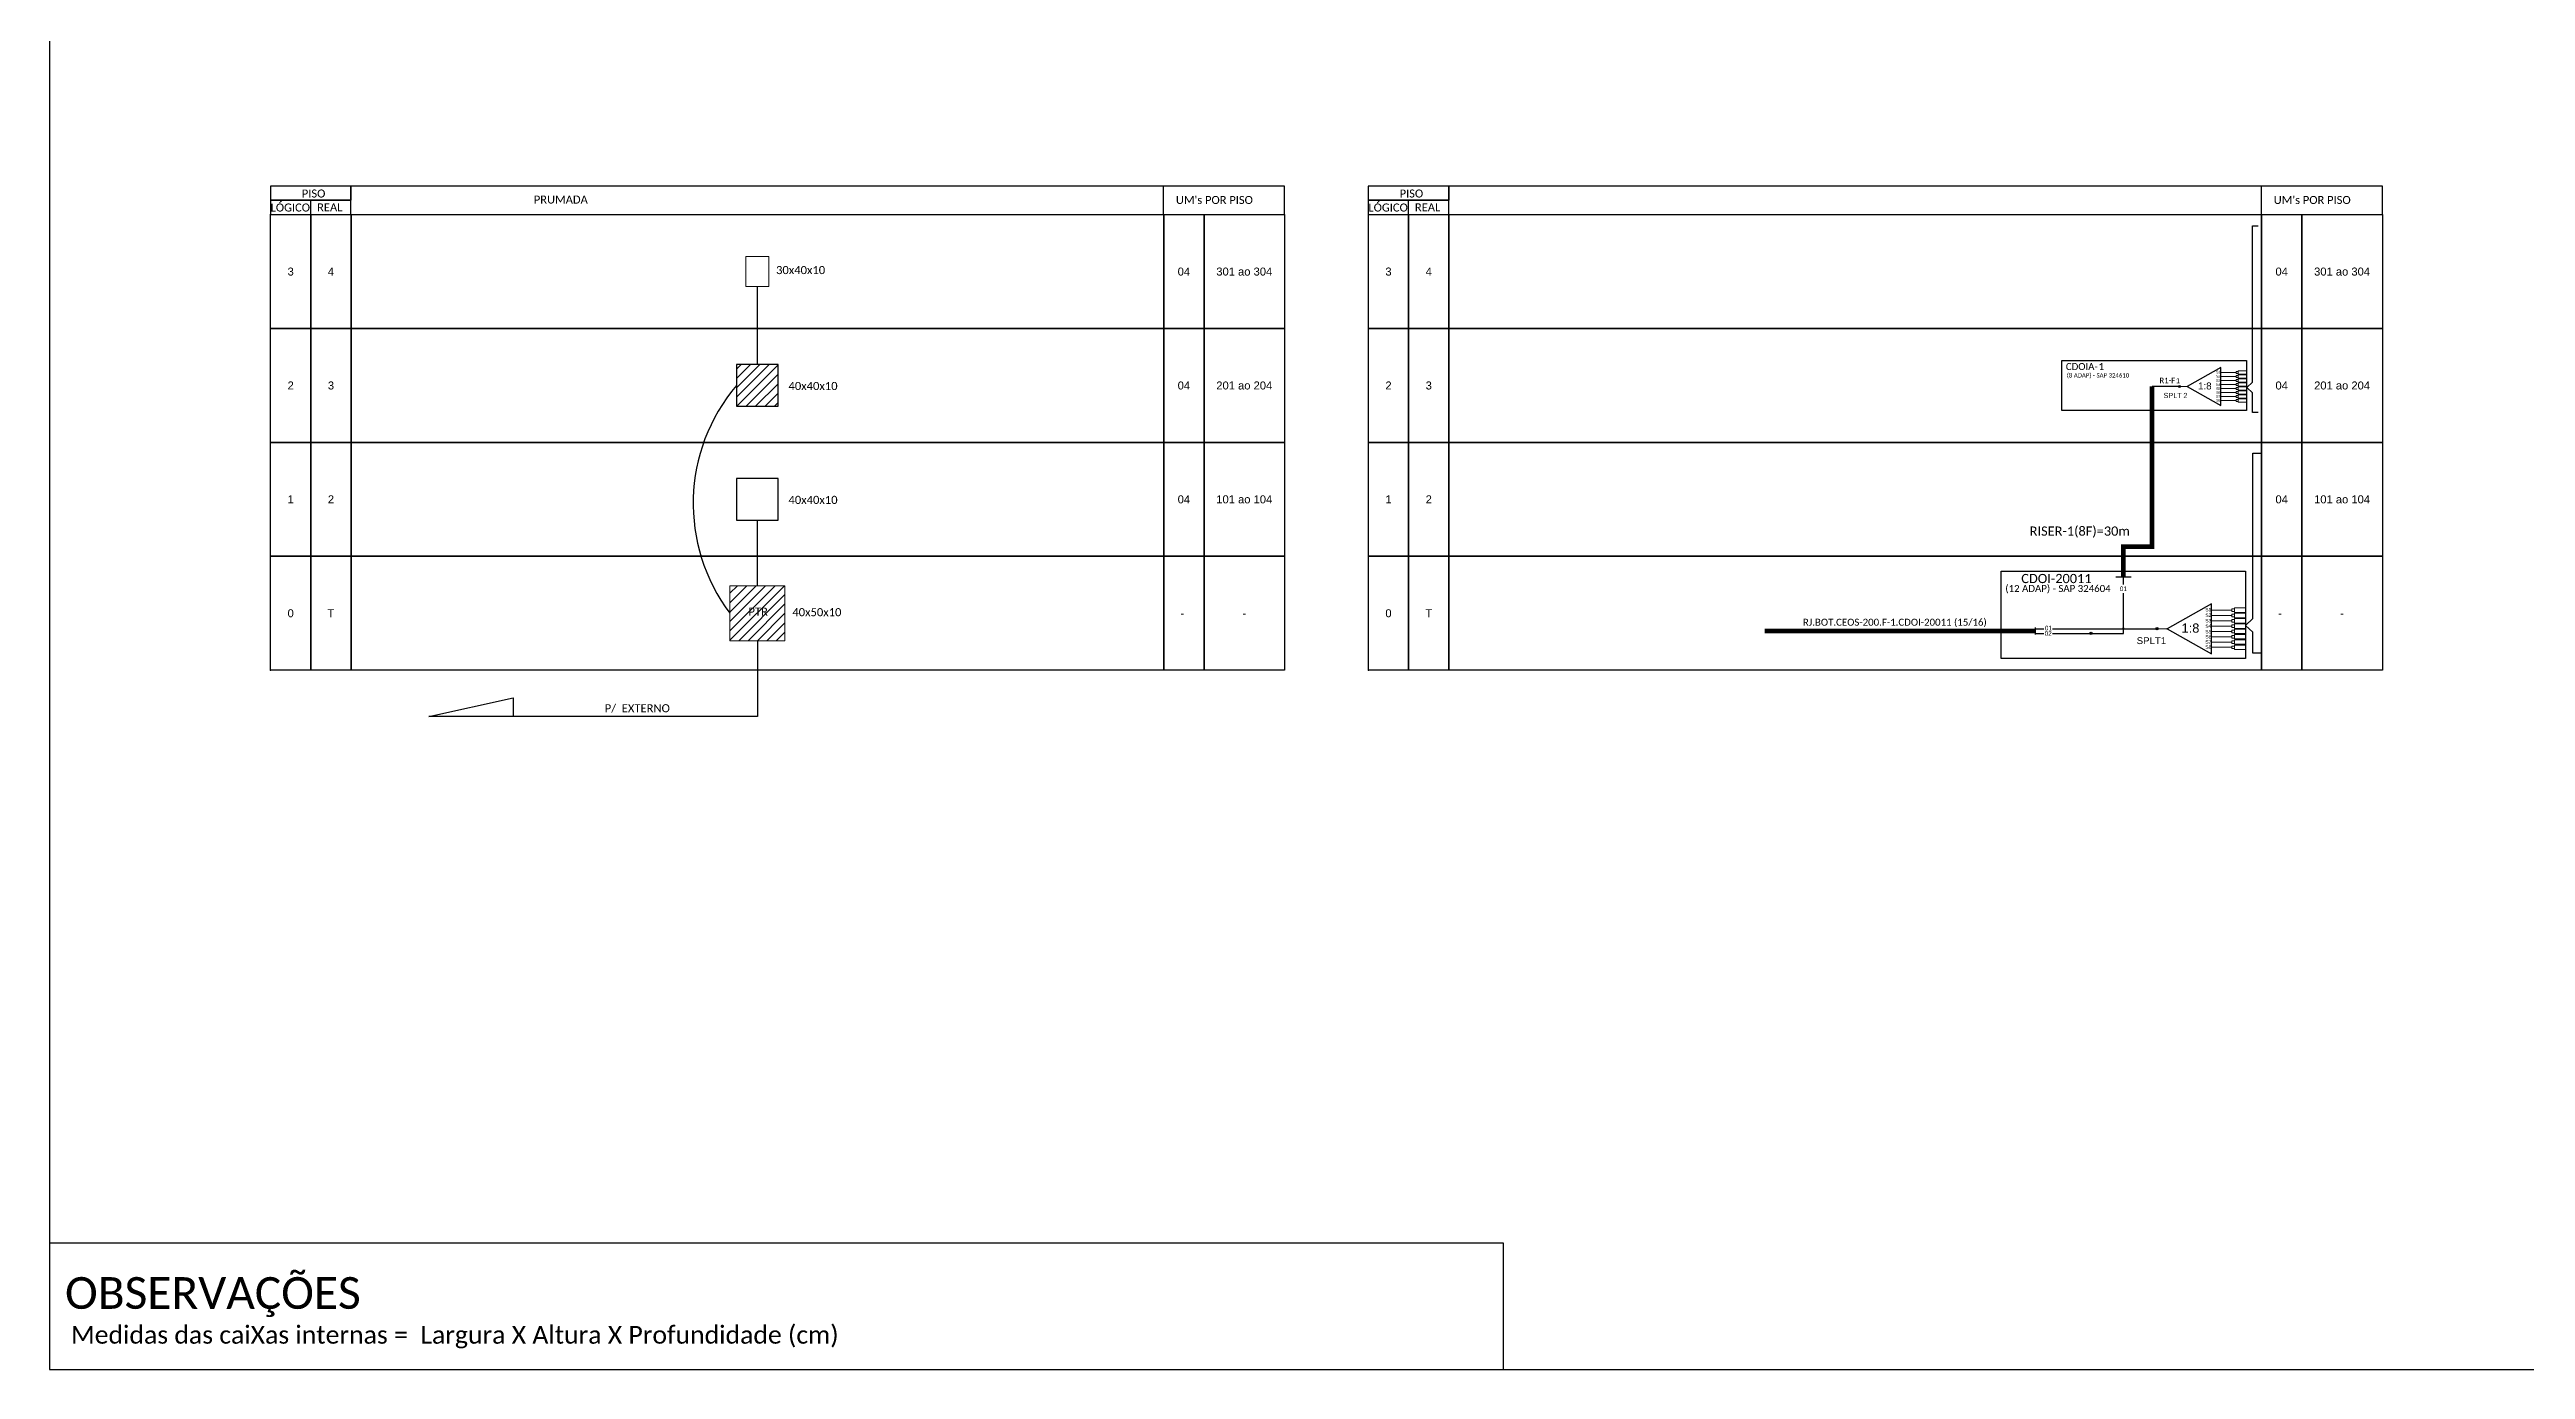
# Model space of a CAD drawing. Extents: x -89 to 749, y 705 to 1299.
# Drawn here: x -89 to 468, y 705 to 1002 of the extents above; entities that cross this region are included whole.
import ezdxf
from ezdxf.enums import TextEntityAlignment as Align

# ---------------------------------------------------------------- set-up
doc = ezdxf.new("R2010")
doc.units = 0
doc.styles.add('ARIAL', font='arial.ttf')
doc.styles.add('WMF-Calibri0', font='calibri.ttf')

# ---------------------------------------------------------------- blocks, each defined once
blk = doc.blocks.new('SPLT_1-8_SC-APC')
at = {"color": 1}
blk.add_lwpolyline([(-7.37, -2.1), (-17.04, -7.55), (-7.37, -13), (-7.37, -2.1)], dxfattribs=at)
at = {"color": 3, "lineweight": 0}
for points in [[(-2.99, -3.51), (-7.37, -3.51)], [(-7.37, -4.66), (-2.99, -4.66)], [(-7.37, -5.82), (-2.99, -5.82)], [(-7.37, -6.97), (-2.99, -6.97)], [(-2.41, -3.02), (-2.41, -4)], [(-2.41, -3.02), (0, -3.02)], [(-2.41, -4), (0, -4)], [(-2.41, -4.17), (-2.41, -5.16)], [(-2.41, -4.17), (0, -4.17)], [(-2.41, -5.16), (0, -5.16)], [(-2.41, -5.32), (-2.41, -6.31)], [(-2.41, -5.32), (0, -5.32)], [(-2.41, -6.31), (0, -6.31)], [(-2.41, -6.48), (-2.41, -7.46)], [(-2.41, -6.48), (0, -6.48)], [(-7.37, -8.12), (-2.99, -8.12)], [(-7.37, -9.28), (-2.99, -9.28)], [(-7.37, -10.43), (-2.99, -10.43)], [(-7.37, -11.58), (-2.99, -11.58)], [(-2.41, -7.46), (0, -7.46)], [(-2.41, -7.63), (-2.41, -8.62)], [(-2.41, -7.63), (0, -7.63)], [(-2.41, -8.62), (0, -8.62)], [(-2.41, -8.78), (-2.41, -9.77)], [(-2.41, -8.78), (0, -8.78)], [(-2.41, -9.77), (0, -9.77)], [(-2.41, -9.94), (-2.41, -10.92)], [(-2.41, -9.94), (0, -9.94)], [(-2.41, -10.92), (0, -10.92)], [(-2.41, -11.09), (-2.41, -12.08)], [(-2.41, -11.09), (0, -11.09)], [(-2.41, -12.08), (0, -12.08)]]:
    blk.add_lwpolyline(points, dxfattribs=at)
for points in [[(-2.99, -3.22), (-2.41, -3.22), (-2.41, -3.8), (-2.99, -3.8)], [(-2.99, -4.38), (-2.41, -4.38), (-2.41, -4.95), (-2.99, -4.95)], [(-2.99, -5.53), (-2.41, -5.53), (-2.41, -6.1), (-2.99, -6.1)], [(-2.99, -6.68), (-2.41, -6.68), (-2.41, -7.26), (-2.99, -7.26)], [(-2.99, -7.84), (-2.41, -7.84), (-2.41, -8.41), (-2.99, -8.41)], [(-2.99, -8.99), (-2.41, -8.99), (-2.41, -9.56), (-2.99, -9.56)], [(-2.99, -10.14), (-2.41, -10.14), (-2.41, -10.72), (-2.99, -10.72)], [(-2.99, -11.3), (-2.41, -11.3), (-2.41, -11.87), (-2.99, -11.87)]]:
    blk.add_lwpolyline(points, close=True, dxfattribs=at)
at = {"color": 1, "lineweight": 0}
blk.add_lwpolyline([(-17.04, -7.55), (-19.26, -7.55)], dxfattribs=at)
at = {"color": 1, "style": 'ARIAL'}
for s, height, p in [('1:8', 2, (-13.91, -8.4)), ('S1', 0.75, (-8.74, -3.78)), ('S2', 0.75, (-8.74, -4.97)), ('S3', 0.75, (-8.74, -6.18)), ('S4', 0.75, (-8.74, -7.36)), ('S5', 0.75, (-8.74, -8.57)), ('S6', 0.75, (-8.74, -9.69)), ('S7', 0.75, (-8.74, -10.78)), ('S8', 0.75, (-8.74, -11.9))]:
    blk.add_text(s, height=height, dxfattribs=at).set_placement(p)

msp = doc.modelspace()

# ---------------------------------------------------------------- hatches: boundary and pattern name
h = msp.add_hatch()
h.set_pattern_fill('ANSI31', color=1, scale=0.469565)
h.set_pattern_definition([(45, (-606.1091, 1239.146), (-1.054204, 1.054204), [])])
h.paths.add_polyline_path([(65.25, 921.74), (74.64, 921.74), (74.64, 931.13), (65.25, 931.13)])
h = msp.add_hatch(color=3)
h.dxf.hatch_style = 1
edge = h.paths.add_edge_path()
edge.add_arc((389.87, 926.21), 0.201, 0, 360)
h = msp.add_hatch()
h.set_pattern_fill('ANSI31', color=1, scale=0.469565)
h.set_pattern_definition([(45, (-384.6196, 2971.9153), (-1.054204, 1.054204), [])])
h.paths.add_polyline_path([(76.13, 881.37), (63.76, 881.37), (63.76, 869), (76.13, 869)])
h.paths.add_polyline_path([(67.46, 874.19), (72.79, 874.19), (72.79, 876.91), (67.46, 876.91)], flags=24)

# ---------------------------------------------------------------- linework, layer by layer
at = {"color": 1}
for p, q in [((349.73, 884.66), (404.74, 884.66)), ((349.73, 865.02), (349.73, 884.66)), ((404.74, 884.66), (404.74, 865.02)), ((397.11, 877.33), (387.1, 871.69)), ((397.11, 866.05), (397.11, 877.33)), ((357.4, 871.99), (357.4, 870.37)), ((387.1, 871.69), (397.11, 866.05)), ((404.74, 865.02), (349.73, 865.02))]:
    msp.add_line(p, q, dxfattribs=at)
at = {"color": 5}
for p, q in [((375.53, 883.38), (378.97, 883.38)), ((377.24, 881.63), (377.24, 883.38)), ((377.24, 870.66), (377.24, 879.7)), ((369.98, 870.66), (377.24, 870.66))]:
    msp.add_line(p, q, dxfattribs=at)
at = {"color": 3, "lineweight": 0}
for p, q in [((401.64, 875.87), (397.11, 875.87)), ((397.11, 874.68), (401.64, 874.68)), ((401.64, 876.17), (402.24, 876.17)), ((401.64, 875.58), (401.64, 876.17)), ((402.24, 875.58), (401.64, 875.58)), ((401.64, 874.98), (402.24, 874.98)), ((401.64, 874.38), (401.64, 874.98)), ((402.24, 876.38), (402.24, 875.36)), ((402.24, 876.38), (404.74, 876.38)), ((402.24, 876.17), (402.24, 875.58)), ((402.24, 875.36), (404.74, 875.36)), ((402.24, 875.19), (402.24, 874.17)), ((402.24, 875.19), (404.74, 875.19)), ((402.24, 874.98), (402.24, 874.38)), ((397.11, 873.49), (401.64, 873.49)), ((397.11, 872.29), (401.64, 872.29)), ((397.11, 871.1), (401.64, 871.1)), ((397.11, 869.9), (401.64, 869.9)), ((402.24, 874.38), (401.64, 874.38)), ((401.64, 873.78), (402.24, 873.78)), ((401.64, 873.19), (401.64, 873.78)), ((402.24, 873.19), (401.64, 873.19)), ((401.64, 872.59), (402.24, 872.59)), ((401.64, 871.99), (401.64, 872.59)), ((402.24, 871.99), (401.64, 871.99)), ((401.64, 871.39), (402.24, 871.39)), ((401.64, 870.8), (401.64, 871.39)), ((402.24, 870.8), (401.64, 870.8)), ((401.64, 870.2), (402.24, 870.2)), ((401.64, 869.61), (401.64, 870.2)), ((402.24, 869.61), (401.64, 869.61)), ((401.64, 869.01), (402.24, 869.01)), ((401.64, 868.41), (401.64, 869.01)), ((402.24, 874.17), (404.74, 874.17)), ((402.24, 874), (402.24, 872.97)), ((402.24, 874), (404.74, 874)), ((402.24, 873.78), (402.24, 873.19)), ((402.24, 872.97), (404.74, 872.97)), ((402.24, 872.8), (402.24, 871.78)), ((402.24, 872.8), (404.74, 872.8)), ((402.24, 872.59), (402.24, 871.99)), ((402.24, 871.78), (404.74, 871.78)), ((402.24, 871.61), (402.24, 870.59)), ((402.24, 871.61), (404.74, 871.61)), ((402.24, 871.39), (402.24, 870.8)), ((402.24, 870.59), (404.74, 870.59)), ((402.24, 870.41), (402.24, 869.39)), ((402.24, 870.41), (404.74, 870.41)), ((402.24, 870.2), (402.24, 869.61)), ((402.24, 869.39), (404.74, 869.39)), ((402.24, 869.22), (402.24, 868.2)), ((402.24, 869.22), (404.74, 869.22)), ((402.24, 869.01), (402.24, 868.41)), ((397.11, 868.71), (401.64, 868.71)), ((397.11, 867.52), (401.64, 867.52)), ((402.24, 868.41), (401.64, 868.41)), ((401.64, 867.81), (402.24, 867.81)), ((401.64, 867.22), (401.64, 867.81)), ((402.24, 867.22), (401.64, 867.22)), ((402.24, 868.2), (404.74, 868.2)), ((402.24, 868.03), (402.24, 867.01)), ((402.24, 868.03), (404.74, 868.03)), ((402.24, 867.81), (402.24, 867.22)), ((402.24, 867.01), (404.74, 867.01))]:
    msp.add_line(p, q, dxfattribs=at)
at = {"color": 3}
for p, q in [((357.4, 871.69), (359.33, 871.69)), ((361.32, 871.69), (377.03, 871.69)), ((377.45, 871.69), (384.8, 871.69))]:
    msp.add_line(p, q, dxfattribs=at)
at = {"color": 2}
for p, q in [((357.4, 870.66), (359.33, 870.66)), ((361.33, 870.66), (369.98, 870.66))]:
    msp.add_line(p, q, dxfattribs=at)
at = {"color": 1, "lineweight": 0}
msp.add_line((387.1, 871.69), (384.8, 871.69), dxfattribs=at)
for points in [[(-89.32, 705.02), (749.25, 705.02), (749.25, 1299.02), (-89.32, 1299.02), (-89.32, 705.02)], [(-21.5, 964.87), (188.53, 964.87), (188.53, 971.31), (-21.5, 971.31), (-21.5, 971.31), (-21.5, 968.09)], [(161.33, 964.87), (161.33, 971.31)], [(225.48, 964.87), (435.51, 964.87), (435.51, 971.31), (225.48, 971.31), (225.48, 971.31), (225.48, 968.09)], [(408.31, 964.87), (408.31, 971.31)], [(-30.56, 964.87), (-30.56, 968.09)], [(216.42, 964.87), (216.42, 968.09)]]:
    msp.add_lwpolyline(points)
for points in [[(-39.61, 968.09), (-21.5, 968.09), (-21.5, 971.31), (-39.61, 971.31)], [(207.36, 968.09), (225.48, 968.09), (225.48, 971.31), (207.36, 971.31)], [(-39.61, 964.87), (-21.5, 964.87), (-21.5, 968.09), (-39.61, 968.09)], [(-39.58, 964.87), (-30.53, 964.87), (-30.53, 939.25), (-39.58, 939.25)], [(-30.53, 964.87), (-21.47, 964.87), (-21.47, 939.25), (-30.53, 939.25)], [(-21.47, 964.87), (161.36, 964.87), (161.36, 939.25), (-21.47, 939.25)], [(161.36, 964.87), (170.42, 964.87), (170.42, 939.25), (161.36, 939.25)], [(170.42, 964.87), (188.53, 964.87), (188.53, 939.25), (170.42, 939.25)], [(207.36, 964.87), (225.48, 964.87), (225.48, 968.09), (207.36, 968.09)], [(207.39, 964.87), (216.45, 964.87), (216.45, 939.25), (207.39, 939.25)], [(216.45, 964.87), (225.51, 964.87), (225.51, 939.25), (216.45, 939.25)], [(225.51, 964.87), (408.34, 964.87), (408.34, 939.25), (225.51, 939.25)], [(408.34, 964.87), (417.39, 964.87), (417.39, 939.25), (408.34, 939.25)], [(417.39, 964.87), (435.51, 964.87), (435.51, 939.25), (417.39, 939.25)], [(-39.58, 939.25), (-30.53, 939.25), (-30.53, 913.62), (-39.58, 913.62)], [(-30.53, 939.25), (-21.47, 939.25), (-21.47, 913.62), (-30.53, 913.62)], [(-21.47, 939.25), (161.36, 939.25), (161.36, 913.62), (-21.47, 913.62)], [(161.36, 939.25), (170.42, 939.25), (170.42, 913.62), (161.36, 913.62)], [(170.42, 939.25), (188.53, 939.25), (188.53, 913.62), (170.42, 913.62)], [(207.39, 939.25), (216.45, 939.25), (216.45, 913.62), (207.39, 913.62)], [(216.45, 939.25), (225.51, 939.25), (225.51, 913.62), (216.45, 913.62)], [(225.51, 939.25), (408.34, 939.25), (408.34, 913.62), (225.51, 913.62)], [(408.34, 939.25), (417.39, 939.25), (417.39, 913.62), (408.34, 913.62)], [(417.39, 939.25), (435.51, 939.25), (435.51, 913.62), (417.39, 913.62)], [(-39.58, 913.62), (-30.53, 913.62), (-30.53, 887.99), (-39.58, 887.99)], [(-30.53, 913.62), (-21.47, 913.62), (-21.47, 887.99), (-30.53, 887.99)], [(-21.47, 913.62), (161.36, 913.62), (161.36, 887.99), (-21.47, 887.99)], [(161.36, 913.62), (170.42, 913.62), (170.42, 887.99), (161.36, 887.99)], [(170.42, 913.62), (188.53, 913.62), (188.53, 887.99), (170.42, 887.99)], [(207.39, 913.62), (216.45, 913.62), (216.45, 887.99), (207.39, 887.99)], [(216.45, 913.62), (225.51, 913.62), (225.51, 887.99), (216.45, 887.99)], [(225.51, 913.62), (408.34, 913.62), (408.34, 887.99), (225.51, 887.99)], [(408.34, 913.62), (417.39, 913.62), (417.39, 887.99), (408.34, 887.99)], [(417.39, 913.62), (435.51, 913.62), (435.51, 887.99), (417.39, 887.99)], [(65.25, 896.11), (74.64, 896.11), (74.64, 905.5), (65.25, 905.5)], [(-39.58, 887.99), (-30.53, 887.99), (-30.53, 862.37), (-39.58, 862.37)], [(-30.53, 887.99), (-21.47, 887.99), (-21.47, 862.37), (-30.53, 862.37)], [(-21.47, 887.99), (161.36, 887.99), (161.36, 862.37), (-21.47, 862.37)], [(161.36, 887.99), (170.42, 887.99), (170.42, 862.37), (161.36, 862.37)], [(170.42, 887.99), (188.53, 887.99), (188.53, 862.37), (170.42, 862.37)], [(207.39, 887.99), (216.45, 887.99), (216.45, 862.37), (207.39, 862.37)], [(216.45, 887.99), (225.51, 887.99), (225.51, 862.37), (216.45, 862.37)], [(225.51, 887.99), (408.34, 887.99), (408.34, 862.37), (225.51, 862.37)], [(408.34, 887.99), (417.39, 887.99), (417.39, 862.37), (408.34, 862.37)], [(417.39, 887.99), (435.51, 887.99), (435.51, 862.37), (417.39, 862.37)]]:
    msp.add_lwpolyline(points, close=True)
at = {"color": 3}
for points in [[(407.57, 920.36), (406.28, 920.36), (406.28, 924.79), (405.05, 925.97), (406.28, 927.15), (406.28, 962.38), (407.57, 962.38)], [(408.07, 866.2), (406.36, 866.2), (406.36, 870.9), (404.74, 872.46), (406.36, 874.02), (406.36, 911.2), (408.07, 911.2)]]:
    msp.add_lwpolyline(points, dxfattribs=at)
at = {"color": 0, "lineweight": 0}
msp.add_lwpolyline([(67.35, 955.43), (72.54, 955.43), (72.54, 948.69), (67.35, 948.69)], close=True, dxfattribs=at)
at = {"color": 3, "ltscale": 0.5}
for points in [[(69.94, 931.13), (69.94, 948.69)], [(69.94, 881.37), (69.94, 896.11)], [(69.94, 869), (69.94, 851.92), (-4.01, 851.92), (15, 856.12), (15, 851.92)]]:
    msp.add_lwpolyline(points, dxfattribs=at)
at = {"color": 1}
for points in [[(65.25, 921.74), (74.64, 921.74), (74.64, 931.13), (65.25, 931.13)], [(363.38, 932.04), (404.96, 932.04), (404.96, 920.83), (363.38, 920.83)]]:
    msp.add_lwpolyline(points, close=True, dxfattribs=at)
at = {"color": 5, "const_width": 1.06}
msp.add_lwpolyline([(383.71, 926.21), (383.71, 890.13), (377.24, 890.13), (377.25, 883.38)], dxfattribs=at)
at = {"color": 5}
msp.add_lwpolyline([(389.87, 926.21), (383.71, 926.21)], dxfattribs=at)
at = {"color": 1, "lineweight": 0}
msp.add_lwpolyline([(63.76, 881.37), (76.13, 881.37), (76.13, 869), (63.76, 869)], close=True, dxfattribs=at)
at = {"color": 1, "const_width": 1.06}
msp.add_lwpolyline([(296.56, 871.18), (357.4, 871.18)], dxfattribs=at)
at = {"color": 7}
msp.add_lwpolyline([(-89.24, 733.5), (237.71, 733.5), (237.71, 705.02)], dxfattribs=at)
at = {"color": 3}
for centre, radius in [((389.87, 926.21), 0.201), ((369.98, 870.66), 0.265), ((384.8, 871.69), 0.265)]:
    msp.add_circle(centre, radius, dxfattribs=at)
at = {"color": 3, "ltscale": 0.5}
msp.add_arc((96.5, 899.88), 41.01, 139.644, 217.0272, dxfattribs=at)
at = {"color": 3}
msp.add_arc((377.24, 871.69), 0.209, 0, 180, dxfattribs=at)
for p in [(-39.58, 964.87), (207.39, 964.87), (-39.58, 939.25), (207.39, 939.25), (-39.58, 913.62), (207.39, 913.62), (-39.58, 887.99), (207.39, 887.99), (387.1, 871.69), (-39.58, 862.37), (207.39, 862.37)]:
    msp.add_point(p)
at = {"color": 3, "linetype": 'Continuous'}
for points in [[(369.8, 870.47), (369.72, 870.66), (369.8, 870.85)], [(369.98, 870.39), (369.8, 870.85), (369.98, 870.92)], [(369.8, 870.47), (369.8, 870.85), (369.98, 870.39)], [(369.98, 870.39), (369.98, 870.92), (370.17, 870.47)], [(370.17, 870.47), (369.98, 870.92), (370.17, 870.85)], [(370.17, 870.47), (370.17, 870.85), (370.25, 870.66)], [(384.61, 871.51), (384.53, 871.69), (384.61, 871.88)], [(384.8, 871.43), (384.61, 871.88), (384.8, 871.96)], [(384.61, 871.51), (384.61, 871.88), (384.8, 871.43)], [(384.8, 871.43), (384.8, 871.96), (384.98, 871.51)], [(384.98, 871.51), (384.8, 871.96), (384.98, 871.88)], [(384.98, 871.51), (384.98, 871.88), (385.06, 871.69)]]:
    msp.add_solid(points, dxfattribs=at)

# ---------------------------------------------------------------- block references
at = {"color": 3, "xscale": 0.782608695652174, "yscale": 0.782608695652174, "zscale": 0.782608695652174}
msp.add_blockref('SPLT_1-8_SC-APC', (404.94, 932.11), dxfattribs=at)

# ---------------------------------------------------------------- texts
at = {"style": 'WMF-Calibri0'}
for s, height, p in [('     PISO', 1.8, (-35.73, 968.72)), ('     PISO', 1.8, (211.25, 968.72)), ('  LÓGICO', 1.8, (-40.85, 965.57)), ('    REAL', 1.8, (-31.65, 965.61)), ('PRUMADA', 1.8, (19.64, 967.36)), ("UM's POR PISO", 1.8, (164.09, 967.27)), ('  LÓGICO', 1.8, (206.13, 965.57)), ('    REAL', 1.8, (215.33, 965.61)), ("UM's POR PISO", 1.8, (411.07, 967.27)), ('30x40x10', 1.813, (74.14, 951.49)), ('40x40x10', 1.813, (76.93, 925.41)), ('40x40x10', 1.813, (76.93, 899.78)), ('PTR', 1.813, (67.92, 874.65)), ('40x50x10', 1.813, (77.8, 874.51)), ('P/  EXTERNO', 1.8133, (35.59, 852.9))]:
    msp.add_text(s, height=height, dxfattribs=at).set_placement(p)
at = {"style": 'ARIAL'}
for s, height, p in [('3', 1.8, (-35.06, 952.06)), ('4', 1.8, (-26, 952.06)), ('04', 1.8, (165.89, 952.06)), ('301 ao 304', 1.8, (179.47, 952.06)), ('3', 1.8, (211.92, 952.06)), ('4', 1.8, (220.98, 952.06)), ('04', 1.8, (412.86, 952.06)), ('301 ao 304', 1.8, (426.45, 952.06)), ('2', 1.8, (-35.06, 926.43)), ('3', 1.8, (-26, 926.43)), ('04', 1.8, (165.89, 926.43)), ('201 ao 204', 1.8, (179.47, 926.43)), ('2', 1.8, (211.92, 926.43)), ('3', 1.8, (220.98, 926.43)), ('04', 1.8, (412.86, 926.43)), ('201 ao 204', 1.8, (426.45, 926.43)), ('1', 1.8, (-35.06, 900.81)), ('2', 1.8, (-26, 900.81)), ('04', 1.8, (165.89, 900.81)), ('101 ao 104', 1.8, (179.47, 900.81)), ('1', 1.8, (211.92, 900.81)), ('2', 1.8, (220.98, 900.81)), ('04', 1.8, (412.86, 900.81)), ('101 ao 104', 1.8, (426.45, 900.81)), ('01', 1.035, (377.26, 880.69)), ('0', 1.8, (-35.06, 875.18)), ('T', 1.8, (-26, 875.18)), ('- ', 1.8, (165.89, 875.18)), ('-', 1.8, (179.47, 875.18)), ('0', 1.8, (211.92, 875.18)), ('T', 1.8, (220.98, 875.18)), ('- ', 1.8, (412.86, 875.18)), ('-', 1.8, (426.45, 875.18)), ('02', 1.035, (360.34, 870.63)), ('01', 1.035, (360.38, 871.85))]:
    msp.add_text(s, height=height, dxfattribs=at).set_placement(p, align=Align.MIDDLE_CENTER)
at = {"color": 1}
for s, height, style, p in [('CDOIA-', 1.565, 'WMF-Calibri0', (364.3, 929.91)), ('1', 1.57, 'WMF-Calibri0', (371.65, 929.91)), ('CDOI-20011', 2.071, 'WMF-Calibri0', (354.28, 881.96)), ('S1', 0.776, 'ARIAL', (395.69, 875.59)), ('S2', 0.776, 'ARIAL', (395.69, 874.37)), ('RJ.BOT.CEOS-200.F-1.CDOI-20011 (15/16)', 1.5652, 'WMF-Calibri0', (305.15, 872.38)), ('1:8', 2.071, 'ARIAL', (390.33, 870.81)), ('S3', 0.776, 'ARIAL', (395.69, 873.11)), ('S4', 0.776, 'ARIAL', (395.69, 871.89)), ('S5', 0.776, 'ARIAL', (395.69, 870.64)), ('S6', 0.776, 'ARIAL', (395.69, 869.48)), ('S7', 0.776, 'ARIAL', (395.69, 868.34)), ('S8', 0.776, 'ARIAL', (395.69, 867.19))]:
    msp.add_text(s, height=height, dxfattribs=dict(at, style=style)).set_placement(p)
at = {"color": 1, "style": 'WMF-Calibri0'}
for s, height, p in [('(8 ADAP) - SAP 324610', 0.9783, (371.54, 928.22)), ('(12 ADAP) - SAP 324604', 1.5652, (362.54, 879.97))]:
    msp.add_text(s, height=height, dxfattribs=at).set_placement(p, align=Align.CENTER)
at = {"color": 5, "style": 'WMF-Calibri0'}
for s, height, p in [('R1-F', 1.252, (385.37, 926.93)), ('RISER-1(8F)=30m', 2.0705, (356.17, 892.63))]:
    msp.add_text(s, height=height, dxfattribs=at).set_placement(p)
at = {"color": 7, "style": 'ARIAL'}
for s, height, p in [('SPLT', 1.174, (388.33, 923.59)), ('2', 1.17, (391.21, 923.59))]:
    msp.add_text(s, height=height, dxfattribs=at).set_placement(p, align=Align.CENTER)
at = {"color": 5, "style": 'ARIAL'}
msp.add_text('1', height=1.17, dxfattribs=at).set_placement((389.57, 926.9), align=Align.CENTER)
at = {"style": 'ARIAL'}
msp.add_text('SPLT1', height=1.553, dxfattribs=at).set_placement((383.56, 868.24), align=Align.CENTER)
at = {"color": 7, "style": 'WMF-Calibri0'}
msp.add_text('OBSERVAÇÕES', height=7.1308, dxfattribs=at).set_placement((-85.83, 718.67))
at = {"color": 7, "insert": (-84.48, 714.83), "char_height": 4, "width": 658.8434, "attachment_point": 1, "style": 'WMF-Calibri0'}
msp.add_mtext('Medidas das caiXas internas =  Largura X Altura X Profundidade (cm)', dxfattribs=at)

doc.saveas('drawing.dxf')
